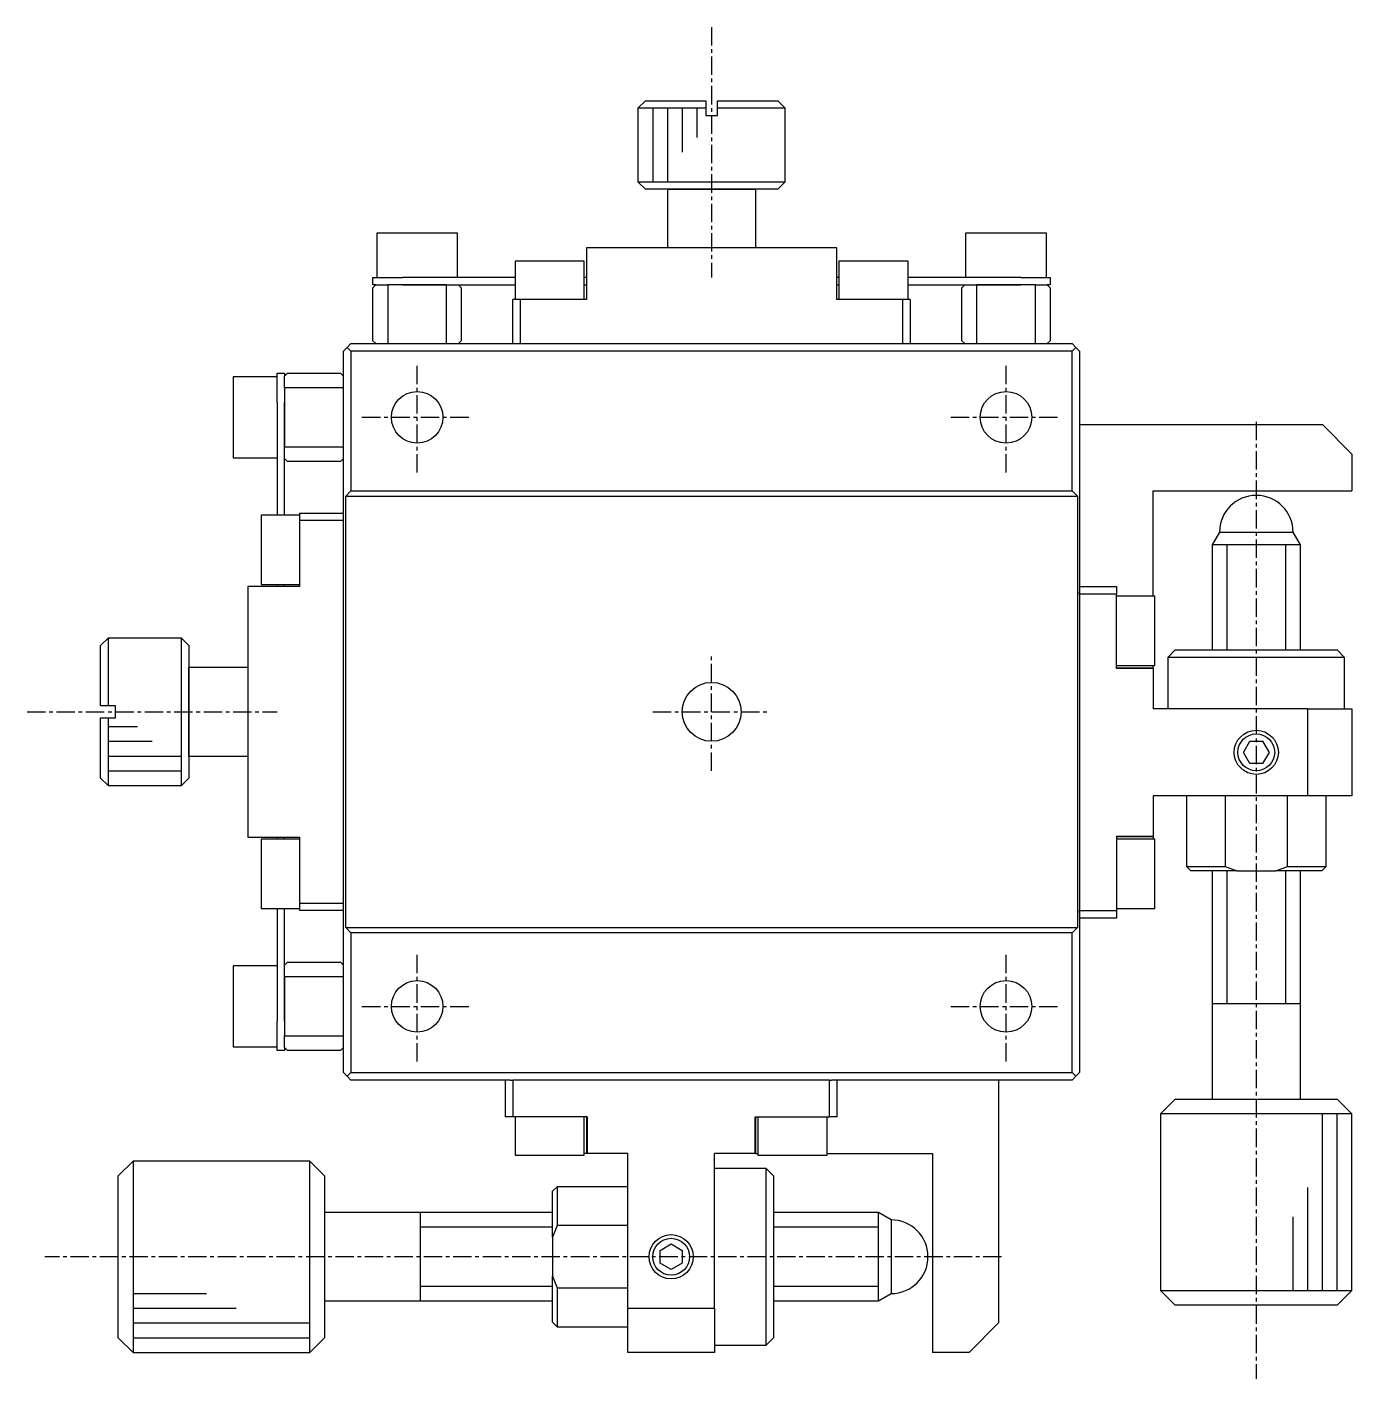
# Model space of a CAD drawing. Extents: x 10 to 381, y 10 to 229.
# Drawn here: x 291.5 to 381.5, y 103.7 to 195.5 of the extents above; entities that cross this region are included whole.
import ezdxf

# ---------------------------------------------------------------- set-up
doc = ezdxf.new("R2010")
doc.units = 0
doc.linetypes.add('CENTER', pattern=[2, 1.25, -0.25, 0.25, -0.25])
doc.layers.get('0').update_dxf_attribs({"linetype": 'CONTINUOUS'})
doc.layers.add('CENTER', color=1, linetype='CENTER')

msp = doc.modelspace()

# ---------------------------------------------------------------- linework, layer by layer
at = {"color": 7, "linetype": 'CONTINUOUS'}
for p, q in [((333.479, 190.5), (332.979, 190)), ((333.479, 190.5), (337.579, 190.5)), ((337.579, 190.5), (337.579, 190)), ((338.379, 190.5), (342.479, 190.5)), ((338.379, 190), (338.379, 190.5)), ((342.979, 190), (342.479, 190.5)), ((337.579, 190), (332.979, 190)), ((332.979, 190), (332.979, 185)), ((337.579, 190), (337.579, 189.5)), ((337.579, 189.5), (338.379, 189.5)), ((342.979, 190), (338.379, 190)), ((338.379, 189.5), (338.379, 190)), ((342.979, 185), (342.979, 190)), ((332.979, 185), (337.979, 185)), ((332.979, 185), (333.479, 184.5)), ((337.979, 185), (342.979, 185)), ((342.479, 184.5), (342.979, 185)), ((334.979, 184.5), (333.479, 184.5)), ((337.979, 184.5), (333.479, 184.5)), ((340.979, 184.5), (334.979, 184.5)), ((334.979, 184.5), (337.979, 184.5)), ((334.979, 184.5), (334.979, 180.5)), ((342.479, 184.5), (337.979, 184.5)), ((337.979, 184.5), (340.979, 184.5)), ((342.479, 184.5), (340.979, 184.5)), ((340.979, 180.5), (340.979, 184.5)), ((317.979, 181.5), (315.229, 181.5)), ((315.229, 181.5), (315.229, 178.5)), ((320.729, 181.5), (317.979, 181.5)), ((320.729, 178.5), (320.729, 181.5)), ((357.979, 181.5), (355.229, 181.5)), ((355.229, 181.5), (355.229, 178.5)), ((360.729, 181.5), (357.979, 181.5)), ((360.729, 178.5), (360.729, 181.5)), ((336.729, 180.5), (329.479, 180.5)), ((329.479, 180.5), (329.479, 177)), ((339.229, 180.5), (336.729, 180.5)), ((346.479, 180.5), (339.229, 180.5)), ((346.479, 177), (346.479, 180.5)), ((326.979, 179.6), (324.629, 179.6)), ((324.629, 179.6), (324.629, 177)), ((329.329, 179.6), (326.979, 179.6)), ((329.329, 177), (329.329, 179.6)), ((348.979, 179.6), (346.629, 179.6)), ((346.629, 179.6), (346.629, 177)), ((351.329, 179.6), (348.979, 179.6)), ((351.329, 177), (351.329, 179.6)), ((314.979, 178), (314.979, 178.5)), ((314.979, 178.5), (316.979, 178.5)), ((324.629, 178.5), (316.979, 178.5)), ((329.479, 178.5), (329.329, 178.5)), ((346.629, 178.5), (346.479, 178.5)), ((358.979, 178.5), (351.329, 178.5)), ((358.979, 178.5), (360.979, 178.5)), ((360.979, 178.5), (360.979, 178)), ((315.179, 178), (314.979, 177.8)), ((315.179, 178), (314.979, 178)), ((314.979, 174.2), (314.979, 177.8)), ((315.179, 178), (315.979, 178)), ((315.979, 178), (315.979, 174)), ((316.979, 178), (315.979, 178)), ((316.979, 178), (315.979, 178)), ((319.979, 178), (316.979, 178)), ((316.979, 178), (319.979, 178)), ((319.979, 174), (319.979, 178)), ((319.979, 178), (324.629, 178)), ((320.979, 177.8), (320.779, 178)), ((320.979, 177.8), (320.979, 174.2)), ((329.329, 178), (329.479, 178)), ((346.479, 178), (346.629, 178)), ((351.329, 178), (355.979, 178)), ((355.179, 178), (354.979, 177.8)), ((354.979, 174.2), (354.979, 177.8)), ((355.979, 178), (355.979, 174)), ((358.979, 178), (355.979, 178)), ((355.979, 178), (358.979, 178)), ((359.979, 178), (358.979, 178)), ((359.979, 178), (358.979, 178)), ((359.979, 174), (359.979, 178)), ((359.979, 178), (360.779, 178)), ((360.979, 177.8), (360.779, 178)), ((360.979, 178), (360.779, 178)), ((360.979, 177.8), (360.979, 174.2)), ((329.479, 177), (324.479, 177)), ((324.479, 174), (324.479, 177)), ((324.979, 177), (324.979, 174)), ((351.479, 177), (346.479, 177)), ((350.979, 174), (350.979, 177)), ((351.479, 177), (351.479, 174)), ((313.229, 173.75), (312.979, 173.5)), ((313.479, 174), (313.229, 173.75)), ((313.479, 173.5), (313.229, 173.75)), ((313.479, 174), (362.479, 174)), ((314.979, 174.2), (315.179, 174)), ((320.779, 174), (320.979, 174.2)), ((354.979, 174.2), (355.179, 174)), ((360.779, 174), (360.979, 174.2)), ((362.729, 173.75), (362.479, 174)), ((362.729, 173.75), (362.479, 173.5)), ((362.979, 173.5), (362.729, 173.75)), ((312.979, 124.5), (312.979, 173.5)), ((313.479, 173.5), (313.479, 164)), ((362.479, 173.5), (313.479, 173.5)), ((362.479, 164), (362.479, 173.5)), ((362.979, 173.5), (362.979, 124.5)), ((305.479, 171.75), (305.479, 169)), ((308.479, 171.75), (305.479, 171.75)), ((308.479, 172), (308.979, 172)), ((308.479, 170), (308.479, 172)), ((309.179, 172), (308.979, 171.8)), ((308.979, 172), (308.979, 171.8)), ((308.979, 171), (308.979, 171.8)), ((309.179, 172), (312.779, 172)), ((312.979, 171.8), (312.779, 172)), ((312.979, 171), (308.979, 171)), ((308.979, 171), (308.979, 170)), ((308.979, 171), (308.979, 170)), ((308.479, 170), (308.479, 162.35)), ((308.979, 170), (308.979, 167)), ((308.979, 167), (308.979, 170)), ((305.479, 169), (305.479, 166.25)), ((362.979, 168.5), (379.479, 168.5)), ((381.479, 166.5), (379.479, 168.5)), ((305.479, 166.25), (308.479, 166.25)), ((308.979, 167), (312.979, 167)), ((308.979, 162.35), (308.979, 167)), ((308.979, 166.2), (309.179, 166)), ((312.779, 166), (312.979, 166.2)), ((381.479, 166.5), (381.479, 164)), ((312.779, 166), (309.179, 166)), ((313.129, 163.65), (313.479, 164)), ((313.129, 134.35), (313.129, 163.65)), ((313.129, 163.65), (362.829, 163.65)), ((313.479, 164), (362.479, 164)), ((362.479, 164), (362.829, 163.65)), ((362.829, 163.65), (362.829, 134.35)), ((367.979, 164), (381.479, 164)), ((367.979, 156.85), (367.979, 164)), ((309.979, 162.5), (309.979, 157.5)), ((309.979, 162.5), (312.979, 162.5)), ((307.379, 162.35), (307.379, 160)), ((309.979, 162.35), (307.379, 162.35)), ((312.979, 162), (309.979, 162)), ((372.229, 160.767), (371.979, 160.334)), ((372.479, 161.2), (372.229, 160.767)), ((372.479, 161.2), (377.479, 161.2)), ((377.729, 160.767), (377.479, 161.2)), ((377.979, 160.334), (377.729, 160.767)), ((307.379, 160), (307.379, 157.65)), ((377.979, 160.334), (371.979, 160.334)), ((371.979, 160.334), (371.979, 153.2)), ((377.979, 153.2), (377.979, 160.334)), ((306.479, 157.5), (306.479, 150.25)), ((309.979, 157.5), (306.479, 157.5)), ((307.379, 157.65), (309.979, 157.65)), ((308.479, 157.65), (308.479, 157.5)), ((308.979, 157.5), (308.979, 157.65)), ((362.979, 157.5), (365.479, 157.5)), ((362.979, 157), (362.979, 157.15)), ((365.479, 157), (362.979, 157)), ((362.979, 157), (362.979, 135.5)), ((365.479, 157.5), (365.479, 157)), ((365.479, 151.952), (365.479, 157)), ((368.079, 156.85), (365.479, 156.85)), ((368.079, 152.15), (368.079, 156.85)), ((296.979, 154), (296.479, 153.5)), ((296.479, 149.4), (296.479, 153.5)), ((296.979, 154), (296.979, 149.4)), ((301.979, 154), (296.979, 154)), ((301.979, 149), (301.979, 154)), ((302.479, 153.5), (301.979, 154)), ((302.479, 153.5), (302.479, 149)), ((302.479, 153.5), (302.479, 152)), ((369.479, 153.2), (368.979, 152.7)), ((380.979, 152.7), (368.979, 152.7)), ((368.979, 152.7), (368.979, 149.2)), ((369.479, 153.2), (380.479, 153.2)), ((380.979, 152.7), (380.479, 153.2)), ((380.979, 149.2), (380.979, 152.7)), ((302.479, 152), (302.479, 146)), ((302.479, 149), (302.479, 152)), ((306.479, 152), (302.479, 152)), ((365.479, 152.15), (368.079, 152.15)), ((365.479, 151.982), (367.979, 151.982)), ((367.979, 151.952), (365.479, 151.952)), ((367.979, 151.982), (367.979, 152.15)), ((367.979, 151.982), (367.979, 151.952)), ((367.979, 151.952), (367.979, 149.2)), ((306.479, 150.25), (306.479, 147.75)), ((296.979, 149.4), (296.479, 149.4)), ((297.479, 149.4), (296.979, 149.4)), ((297.479, 148.6), (297.479, 149.4)), ((301.979, 144), (301.979, 149)), ((302.479, 149), (302.479, 144.5)), ((302.479, 146), (302.479, 149)), ((378.479, 149.2), (367.979, 149.2)), ((378.479, 143.3), (378.479, 149.2)), ((378.479, 149.2), (381.479, 149.2)), ((381.479, 149.2), (381.479, 143.3)), ((296.479, 144.5), (296.479, 148.6)), ((296.479, 148.6), (296.979, 148.6)), ((296.979, 148.6), (296.979, 144)), ((296.979, 148.6), (297.479, 148.6)), ((306.479, 147.75), (306.479, 140.5)), ((374.113, 146.25), (374.546, 147)), ((374.546, 147), (375.412, 147)), ((375.412, 147), (375.845, 146.25)), ((302.479, 146), (302.479, 144.5)), ((302.479, 146), (306.479, 146)), ((374.546, 145.5), (374.113, 146.25)), ((375.845, 146.25), (375.412, 145.5)), ((375.412, 145.5), (374.546, 145.5)), ((296.479, 144.5), (296.979, 144)), ((301.979, 144), (302.479, 144.5)), ((296.979, 144), (301.979, 144)), ((378.479, 143.3), (367.979, 143.3)), ((367.979, 143.3), (367.979, 140.548)), ((370.229, 143.3), (370.229, 138.5)), ((372.857, 143.3), (372.857, 138.5)), ((377.1, 138.5), (377.1, 143.3)), ((381.479, 143.3), (378.479, 143.3)), ((379.729, 138.5), (379.729, 143.3)), ((306.479, 140.5), (309.979, 140.5)), ((308.479, 140.5), (308.479, 140.35)), ((308.979, 140.35), (308.979, 140.5)), ((309.979, 140.5), (309.979, 135.5)), ((365.479, 140.548), (367.979, 140.548)), ((365.479, 140.548), (365.479, 135.5)), ((367.979, 140.518), (365.479, 140.518)), ((367.979, 140.548), (367.979, 140.518)), ((367.979, 140.518), (367.979, 140.35)), ((307.379, 140.35), (307.379, 138)), ((309.979, 140.35), (307.379, 140.35)), ((368.079, 140.35), (365.479, 140.35)), ((368.079, 135.65), (368.079, 140.35)), ((307.379, 138), (307.379, 135.65)), ((370.229, 138.5), (372.857, 138.5)), ((370.229, 138.5), (370.529, 138.2)), ((373.66, 138.2), (370.529, 138.2)), ((371.979, 138.2), (371.979, 129.2)), ((372.857, 138.5), (373.66, 138.2)), ((373.66, 138.2), (376.298, 138.2)), ((376.298, 138.2), (377.1, 138.5)), ((379.429, 138.2), (376.298, 138.2)), ((377.1, 138.5), (379.729, 138.5)), ((377.979, 129.2), (377.979, 138.2)), ((379.429, 138.2), (379.729, 138.5)), ((309.979, 136), (312.979, 136)), ((307.379, 135.65), (309.979, 135.65)), ((308.479, 135.65), (308.479, 128)), ((308.979, 131), (308.979, 135.65)), ((312.979, 135.5), (309.979, 135.5)), ((362.979, 135.5), (365.479, 135.5)), ((362.979, 135.35), (362.979, 135.5)), ((365.479, 135), (362.979, 135)), ((365.479, 135.65), (368.079, 135.65)), ((365.479, 135.5), (365.479, 135)), ((313.479, 134), (313.129, 134.35)), ((313.129, 134.35), (362.829, 134.35)), ((362.829, 134.35), (362.479, 134)), ((313.479, 134), (313.479, 124.5)), ((362.479, 134), (313.479, 134)), ((362.479, 124.5), (362.479, 134)), ((305.479, 131.75), (305.479, 129)), ((308.479, 131.75), (305.479, 131.75)), ((309.179, 132), (308.979, 131.8)), ((309.179, 132), (312.779, 132)), ((312.979, 131.8), (312.779, 132)), ((312.979, 131), (308.979, 131)), ((308.979, 131), (308.979, 128)), ((308.979, 128), (308.979, 131)), ((305.479, 129), (305.479, 126.25)), ((371.979, 129.205), (371.979, 129.2)), ((371.979, 129.2), (377.977, 129.2)), ((371.979, 129.2), (371.979, 129.195)), ((371.979, 129.2), (371.979, 122.7)), ((377.977, 129.2), (377.979, 129.2)), ((377.979, 129.2), (377.979, 129.205)), ((377.979, 129.195), (377.979, 129.2)), ((377.979, 122.7), (377.979, 129.2)), ((308.479, 126), (308.479, 128)), ((308.979, 128), (308.979, 127)), ((308.979, 128), (308.979, 127)), ((308.979, 127), (312.979, 127)), ((308.979, 126.2), (308.979, 127)), ((305.479, 126.25), (308.479, 126.25)), ((308.979, 126), (308.479, 126)), ((308.979, 126.2), (309.179, 126)), ((308.979, 126.2), (308.979, 126)), ((312.779, 126), (309.179, 126)), ((312.779, 126), (312.979, 126.2)), ((312.979, 124.5), (313.229, 124.25)), ((313.229, 124.25), (313.479, 124.5)), ((313.229, 124.25), (313.479, 124)), ((313.479, 124.5), (362.479, 124.5)), ((324.329, 124), (313.479, 124)), ((323.979, 121.5), (323.979, 124)), ((324.329, 124), (324.479, 124)), ((324.479, 124), (324.479, 121.5)), ((345.979, 124), (324.479, 124)), ((345.979, 121.5), (345.979, 124)), ((345.979, 124), (346.129, 124)), ((362.479, 124), (346.129, 124)), ((346.479, 124), (346.479, 121.5)), ((357.479, 124), (357.479, 107.5)), ((362.479, 124.5), (362.729, 124.25)), ((362.479, 124), (362.729, 124.25)), ((362.729, 124.25), (362.979, 124.5)), ((369.479, 122.7), (368.479, 121.7)), ((369.479, 122.7), (380.478, 122.7)), ((369.479, 122.7), (371.979, 122.7)), ((371.979, 122.7), (377.979, 122.7)), ((371.979, 122.7), (377.979, 122.7)), ((377.979, 122.7), (380.479, 122.7)), ((381.479, 121.7), (380.479, 122.7)), ((324.479, 121.5), (323.979, 121.5)), ((329.526, 121.5), (324.479, 121.5)), ((324.629, 121.5), (324.629, 118.9)), ((329.329, 118.9), (329.329, 121.5)), ((329.497, 119), (329.497, 121.5)), ((329.526, 121.5), (329.526, 119)), ((340.931, 121.5), (345.979, 121.5)), ((340.931, 119), (340.931, 121.5)), ((340.96, 121.5), (340.96, 119)), ((341.129, 121.5), (341.129, 118.9)), ((345.829, 118.9), (345.829, 121.5)), ((346.479, 121.5), (345.979, 121.5)), ((381.478, 121.7), (368.479, 121.7)), ((368.479, 121.7), (368.479, 109.7)), ((381.479, 121.7), (381.478, 121.7)), ((381.479, 109.7), (381.479, 121.7)), ((298.679, 118.5), (297.679, 117.5)), ((298.679, 118.5), (298.679, 105.5)), ((310.679, 118.5), (298.679, 118.5)), ((310.679, 105.5), (310.679, 118.5)), ((311.679, 117.5), (310.679, 118.5)), ((324.629, 118.9), (329.329, 118.9)), ((329.497, 119), (329.329, 119)), ((329.526, 119), (329.497, 119)), ((332.279, 119), (329.526, 119)), ((332.279, 108.5), (332.279, 119)), ((340.931, 119), (338.179, 119)), ((338.179, 108.5), (338.179, 119)), ((340.96, 119), (340.931, 119)), ((340.96, 119), (341.129, 119)), ((341.129, 118.9), (345.829, 118.9)), ((345.829, 119), (352.979, 119)), ((352.979, 119), (352.979, 105.5)), ((341.679, 118), (338.179, 118)), ((341.679, 106), (341.679, 118)), ((342.179, 117.5), (341.679, 118)), ((297.679, 106.5), (297.679, 117.5)), ((311.679, 117.5), (311.679, 106.5)), ((311.679, 117.5), (311.679, 115)), ((327.479, 116.75), (327.179, 116.45)), ((327.479, 116.75), (327.479, 114.121)), ((332.279, 116.75), (327.479, 116.75)), ((342.179, 117.5), (342.179, 106.5)), ((327.179, 113.319), (327.179, 116.45)), ((311.679, 115), (311.679, 109)), ((311.679, 115), (311.679, 109)), ((318.179, 115), (311.679, 115)), ((318.179, 115), (318.174, 115)), ((318.179, 115), (318.179, 109.002)), ((327.179, 115), (318.179, 115)), ((318.184, 115), (318.179, 115)), ((349.313, 115), (342.179, 115)), ((349.313, 109), (349.313, 115)), ((349.746, 114.75), (349.313, 115)), ((350.179, 114.5), (349.746, 114.75)), ((327.479, 114.121), (327.179, 113.319)), ((332.279, 114.121), (327.479, 114.121)), ((350.179, 114.5), (350.179, 109.5)), ((327.179, 113.319), (327.179, 110.681)), ((334.479, 112.433), (335.229, 112.866)), ((334.479, 111.567), (334.479, 112.433)), ((335.229, 112.866), (335.979, 112.433)), ((335.979, 112.433), (335.979, 111.567)), ((335.229, 111.134), (334.479, 111.567)), ((335.979, 111.567), (335.229, 111.134)), ((327.179, 107.55), (327.179, 110.681)), ((327.179, 110.681), (327.479, 109.879)), ((327.479, 109.879), (327.479, 107.25)), ((327.479, 109.879), (332.279, 109.879)), ((349.313, 109), (349.746, 109.25)), ((349.746, 109.25), (350.179, 109.5)), ((368.479, 109.7), (381.479, 109.7)), ((368.479, 109.7), (369.479, 108.7)), ((380.479, 108.7), (381.479, 109.7)), ((311.679, 109), (311.679, 106.5)), ((311.679, 109), (318.179, 109)), ((318.174, 109), (318.179, 109)), ((318.179, 109.002), (318.179, 109)), ((318.179, 109), (327.179, 109)), ((318.179, 109), (318.184, 109)), ((332.279, 108.5), (338.179, 108.5)), ((332.279, 105.5), (332.279, 108.5)), ((338.179, 108.5), (338.179, 105.5)), ((342.179, 109), (349.313, 109)), ((380.479, 108.7), (369.479, 108.7)), ((327.179, 107.55), (327.479, 107.25)), ((355.479, 105.5), (357.479, 107.5)), ((297.679, 106.5), (298.679, 105.5)), ((310.679, 105.5), (311.679, 106.5)), ((327.479, 107.25), (332.279, 107.25)), ((341.679, 106), (342.179, 106.5)), ((338.179, 106), (341.679, 106)), ((298.679, 105.5), (310.679, 105.5)), ((310.679, 105.5), (310.679, 105.5)), ((338.179, 105.5), (332.279, 105.5)), ((355.479, 105.5), (352.979, 105.5))]:
    msp.add_line(p, q, dxfattribs=at)
at = {"color": 3, "linetype": 'CONTINUOUS'}
for p, q in [((333.979, 190), (333.979, 185)), ((334.979, 190), (334.979, 185)), ((335.979, 190), (335.979, 187)), ((336.979, 190), (336.979, 188)), ((372.979, 160.334), (372.979, 153.2)), ((376.979, 153.2), (376.979, 160.334)), ((296.979, 148), (298.979, 148)), ((296.979, 147), (299.979, 147)), ((296.979, 146), (301.979, 146)), ((296.979, 145), (301.979, 145)), ((372.979, 138.2), (372.979, 129.2)), ((376.979, 129.2), (376.979, 138.2)), ((379.479, 109.7), (379.479, 121.7)), ((380.479, 109.7), (380.479, 121.7)), ((378.479, 109.7), (378.479, 116.7)), ((327.179, 114), (318.179, 114)), ((349.313, 114), (342.179, 114)), ((377.479, 109.7), (377.479, 114.7)), ((298.679, 109.5), (303.679, 109.5)), ((318.179, 110), (327.179, 110)), ((342.179, 110), (349.313, 110)), ((298.679, 108.5), (305.679, 108.5)), ((298.679, 107.5), (310.679, 107.5)), ((298.679, 106.5), (310.679, 106.5))]:
    msp.add_line(p, q, dxfattribs=at)
at = {"color": 7, "linetype": 'CONTINUOUS'}
for centre, radius in [((317.979, 169), 1.75), ((357.979, 169), 1.75), ((337.979, 149), 2), ((374.979, 146.25), 1.25), ((317.979, 129), 1.75), ((357.979, 129), 1.75), ((335.229, 112), 1.25)]:
    msp.add_circle(centre, radius, dxfattribs=at)
at = {"color": 3, "linetype": 'CONTINUOUS'}
for centre in [(374.979, 146.25), (335.229, 112)]:
    msp.add_circle(centre, 1.5, dxfattribs=at)
at = {"color": 7, "linetype": 'CONTINUOUS'}
for centre, start, end in [((374.979, 161.2), 0, 180), ((350.179, 112), 270, 90)]:
    msp.add_arc(centre, 2.5, start, end, dxfattribs=at)
at = {"layer": 'CENTER', "color": 1, "linetype": 'CENTER'}
for p, q in [((337.979, 195.5), (337.979, 178.5)), ((317.979, 165.25), (317.979, 172.75)), ((357.979, 165.25), (357.979, 172.75)), ((314.229, 169), (321.729, 169)), ((354.229, 169), (361.729, 169)), ((374.979, 168.7), (374.979, 103.7)), ((337.979, 145), (337.979, 153)), ((291.479, 149), (308.479, 149)), ((333.979, 149), (341.979, 149)), ((317.979, 125.25), (317.979, 132.75)), ((357.979, 125.25), (357.979, 132.75)), ((314.229, 129), (321.729, 129)), ((354.229, 129), (361.729, 129)), ((357.679, 112), (292.679, 112))]:
    msp.add_line(p, q, dxfattribs=at)

doc.saveas('drawing.dxf')
